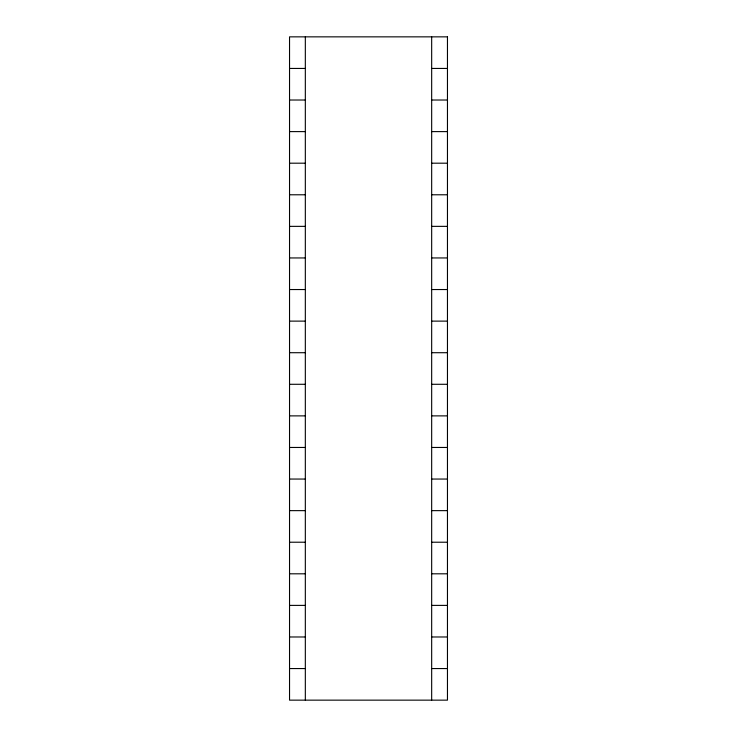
<?xml version="1.0" encoding="UTF-8"?>
<svg xmlns="http://www.w3.org/2000/svg" width="737" height="737" viewBox="0 0 737 737"><rect width="100%" height="100%" fill="white"/><g stroke="black" fill="none" stroke-linecap="round" stroke-linejoin="round"><path stroke-width="1.11" d="M289.54 68.44L305.33 68.44M431.67 68.44L447.46 68.44M289.54 100.02L305.33 100.02M431.67 100.02L447.46 100.02M289.54 131.61L305.33 131.61M431.67 131.61L447.46 131.61M289.54 163.19L305.33 163.19M431.67 163.19L447.46 163.19M289.54 194.78L305.33 194.78M431.67 194.78L447.46 194.78M289.54 226.36L305.33 226.36M431.67 226.36L447.46 226.36M289.54 257.95L305.33 257.95M431.67 257.95L447.46 257.95M289.54 289.54L305.33 289.54M431.67 289.54L447.46 289.54M289.54 321.12L305.33 321.12M431.67 321.12L447.46 321.12M289.54 352.71L305.33 352.71M431.67 352.71L447.46 352.71M289.54 384.29L305.33 384.29M431.67 384.29L447.46 384.29M289.54 415.88L305.33 415.88M431.67 415.88L447.46 415.88M289.54 447.46L305.33 447.46M431.67 447.46L447.46 447.46M289.54 479.05L305.33 479.05M431.67 479.05L447.46 479.05M289.54 510.64L305.33 510.64M431.67 510.64L447.46 510.64M289.54 542.22L305.33 542.22M431.67 542.22L447.46 542.22M289.54 573.81L305.33 573.81M431.67 573.81L447.46 573.81M289.54 605.39L305.33 605.39M431.67 605.39L447.46 605.39M289.54 636.98L305.33 636.98M431.67 636.98L447.46 636.98M289.54 668.56L305.33 668.56M431.67 668.56L447.46 668.56M431.67 36.85L431.67 700.15M305.33 36.85L305.33 700.15M447.46 36.85L289.54 36.85L289.54 700.15L447.46 700.15L447.46 36.85"/></g></svg>
